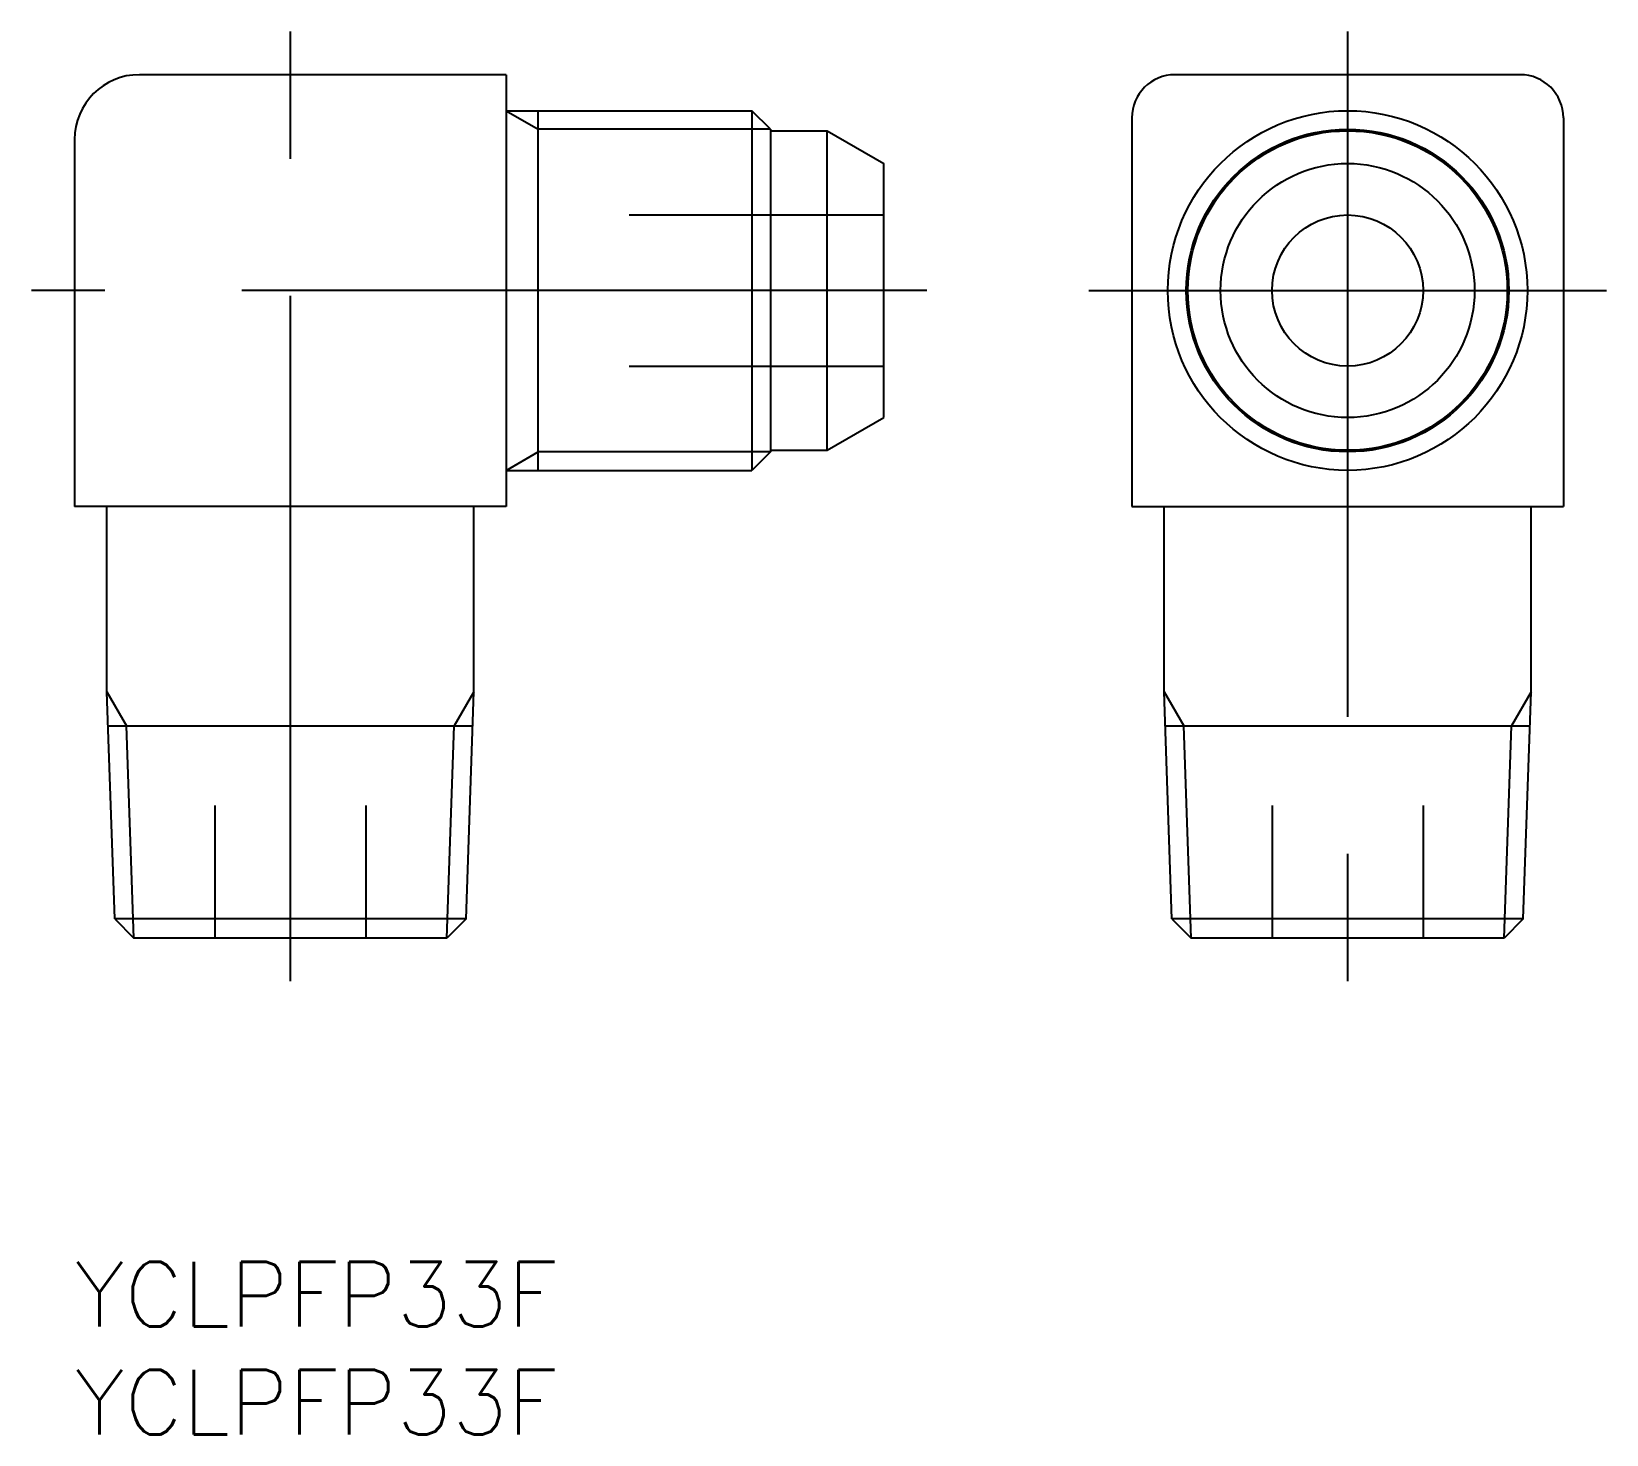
# Model space of a CAD drawing. Extents: x -12 to 61, y -53 to 12.
import ezdxf

# ---------------------------------------------------------------- set-up
doc = ezdxf.new("R2010")
doc.units = 0
doc.linetypes.add('CENTER', pattern=[50.8, 31.75, -6.35, 6.35, -6.35])
doc.linetypes.add('DASHED', pattern=[19.05, 12.7, -6.35])
doc.layers.get('0').update_dxf_attribs({"linetype": 'CONTINUOUS'})
doc.layers.add('CENTER', color=1, linetype='CENTER')
doc.styles.get("Standard").update_dxf_attribs({"font": 'txt.shx', "height": 3, "bigfont": 'bigfont.shx'})

msp = doc.modelspace()

# ---------------------------------------------------------------- linework, layer by layer
at = {"color": 7, "linetype": 'CONTINUOUS'}
for p, q in [((10, 10), (-7, 10)), ((10, 10), (10, -10)), ((57, 10), (41, 10)), ((10, 8.331), (21.394, 8.331)), ((11.483, -8.331), (11.483, 8.331)), ((21.394, 8.331), (21.394, -8.331)), ((22.25, 7.475), (21.394, 8.331)), ((22.25, 7.475), (22.25, -7.475)), ((22.25, 7.4), (24.875, 7.4)), ((24.875, -7.4), (24.875, 7.4)), ((24.875, 7.4), (27.5, 5.885)), ((39, 8), (39, -10)), ((59, 8), (59, -10)), ((-10, 7), (-10, -10)), ((27.5, -5.885), (27.5, 5.885)), ((24.875, -7.4), (27.5, -5.885)), ((22.25, -7.475), (21.394, -8.331)), ((22.25, -7.4), (24.875, -7.4)), ((10, -8.331), (21.394, -8.331)), ((10, -10), (-10, -10)), ((-8.508, -18.594), (-8.508, -10)), ((8.508, -18.594), (8.508, -10)), ((39, -10), (59, -10)), ((40.492, -18.594), (40.492, -10)), ((57.508, -18.594), (57.508, -10)), ((-8.14, -29.113), (-8.508, -18.594)), ((8.14, -29.113), (8.508, -18.594)), ((40.86, -29.113), (40.492, -18.594)), ((57.14, -29.113), (57.508, -18.594)), ((-8.452, -20.172), (8.452, -20.172)), ((40.548, -20.172), (57.452, -20.172)), ((8.14, -29.113), (-8.14, -29.113)), ((-8.14, -29.113), (-7.253, -30)), ((8.14, -29.113), (7.253, -30)), ((57.14, -29.113), (40.86, -29.113)), ((40.86, -29.113), (41.747, -30)), ((57.14, -29.113), (56.253, -30)), ((7.253, -30), (-7.253, -30)), ((56.253, -30), (41.747, -30))]:
    msp.add_line(p, q, dxfattribs=at)
at = {"color": 3, "linetype": 'CONTINUOUS'}
for p, q in [((10, 8.331), (11.483, 7.475)), ((22.25, 7.475), (11.483, 7.475)), ((10, -8.331), (11.483, -7.475)), ((22.25, -7.475), (11.483, -7.475)), ((-8.508, -18.594), (-7.596, -20.172)), ((8.508, -18.594), (7.596, -20.172)), ((40.492, -18.594), (41.404, -20.172)), ((57.508, -18.594), (56.596, -20.172)), ((-7.253, -30), (-7.596, -20.172)), ((7.253, -30), (7.596, -20.172)), ((41.747, -30), (41.404, -20.172)), ((56.253, -30), (56.596, -20.172))]:
    msp.add_line(p, q, dxfattribs=at)
at = {"color": 3, "linetype": 'DASHED'}
for p, q in [((15.697, 3.5), (27.5, 3.5)), ((15.697, -3.5), (27.5, -3.5)), ((-3.5, -23.853), (-3.5, -30)), ((3.5, -23.853), (3.5, -30)), ((45.5, -23.853), (45.5, -30)), ((52.5, -23.853), (52.5, -30))]:
    msp.add_line(p, q, dxfattribs=at)
at = {"color": 7, "linetype": 'CONTINUOUS'}
for radius in [8.331, 7.4, 5.885, 3.5]:
    msp.add_circle((49, 0), radius, dxfattribs=at)
at = {"color": 3, "linetype": 'CONTINUOUS'}
msp.add_circle((49, 0), 7.475, dxfattribs=at)
at = {"color": 7, "linetype": 'CONTINUOUS'}
for centre, radius, start, end in [((-7, 7), 3, 90, 180), ((41, 8), 2, 90, 180), ((57, 8), 2, 0, 90)]:
    msp.add_arc(centre, radius, start, end, dxfattribs=at)
at = {"layer": 'CENTER', "color": 1, "linetype": 'CENTER'}
for p, q in [((0, -32), (0, 12)), ((49, 12), (49, -32)), ((29.5, 0), (-12, 0)), ((37, 0), (61, 0))]:
    msp.add_line(p, q, dxfattribs=at)

# ---------------------------------------------------------------- texts
at = {"color": 7, "linetype": 'CONTINUOUS'}
for p in [(-10, -48), (-10, -53)]:
    msp.add_text('YCLPFP33F', height=3, dxfattribs=at).set_placement(p)

doc.saveas('drawing.dxf')
